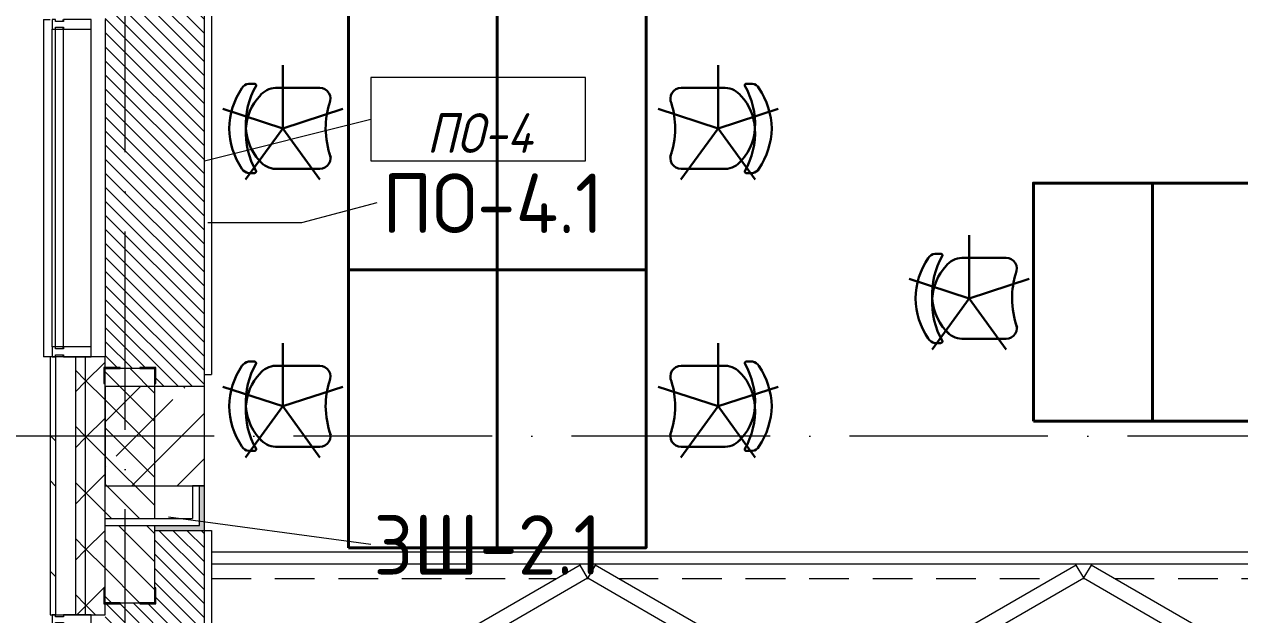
# Model space of a CAD drawing. Header units: millimetres. Extents: x -6467 to 105918, y -7090 to 92481.
# Drawn here: x -2857 to 3266, y 22581 to 25556 of the extents above; entities that cross this region are included whole.
import ezdxf

# ---------------------------------------------------------------- set-up
doc = ezdxf.new("R2010")
doc.units = ezdxf.units.MM
for name, pattern in [('200_ШТРИХ__ш1_п0_6_', [320, 200, -120]), ('50_200_ШТРИХ_1Т_ш5_п1_п1_', [1400, 1000, -200, 0, -200]), ('IMPORT-200_ШТРИХ__ш1_п0_6_ _4_', [128000, 80000, -48000]), ('IMPORT-200_ШТРИХ_ш1п0_6_ _3_', [128000, 80000, -48000])]:
    doc.linetypes.add(name, pattern=pattern)
for name, color, linetype, lineweight in [('A-DOOR-2', 7, 'Continuous', 5), ('A-DOOR-3', 7, '200_ШТРИХ__ш1_п0_6_', 5), ('A-DOOR-FRAM', 7, 'Continuous', 9), ('A-FLOR', 7, 'Continuous', 9), ('A-FLOR-IDEN', 7, 'Continuous', 9), ('A-GLAZ', 7, 'Continuous', 5), ('A-GLAZ-CWMG', 7, 'Continuous', 9), ('A-GLAZ-CWMG-1', 7, 'Continuous', 20), ('A-WALL', 7, 'Continuous', 5), ('A-WALL-FNSH-1', 7, 'Continuous', 5), ('A-WALL-IDEN', 7, 'Continuous', 9), ('I-WALL', 7, 'Continuous', 5), ('S-COLS-1', 7, 'Continuous', 5)]:
    doc.layers.add(name, color=color, linetype=linetype, lineweight=lineweight)
for name, color, linetype, lineweight, true_color in [('A-FLOR-PATT-1', 7, 'Continuous', 5, 0xd61c12), ('A-GENM-1', 7, 'Continuous', 9, 0xaaaaaa), ('A-GENM-2', 7, 'Continuous', 20, 0xaaaaaa), ('A-WALL-1', 7, 'Continuous', 5, 0x77b143), ('A-WALL-3', 7, 'Continuous', 5, 0x787878), ('мебель 2 этаж-1', 7, 'Continuous', 40, 0xaaaaaa), ('Оси-3', 7, '50_200_ШТРИХ_1Т_ш5_п1_п1_', 9, 0xaaaaaa), ('ТХ_функционал-15', 7, 'IMPORT-200_ШТРИХ__ш1_п0_6_ _4_', 30, 0xaaaaaa), ('ТХ_функционал-2', 7, 'Continuous', 40, 0xaaaaaa), ('ТХ_функционал-7', 7, 'IMPORT-200_ШТРИХ_ш1п0_6_ _3_', 20, 0xaaaaaa), ('ТХ_функционал-9', 7, 'Continuous', 30, 0xaaaaaa)]:
    doc.layers.add(name, color=color, linetype=linetype, lineweight=lineweight, true_color=true_color)
doc.styles.add('GOST Common', font='GOST_Common.ttf', dxfattribs={"height": 300})
doc.styles.add('GOST Common_I', font='GOST_Common Italic.ttf', dxfattribs={"width": 0.9, "height": 200})
pattern_1 = [(45, (0, 0), (-141.42136, 141.42136), []), (135, (0, 0), (-141.42136, -141.42136), [])]

# ---------------------------------------------------------------- blocks, each defined once
blk = doc.blocks.new('Прямоугольный импост - Импост структурный с накладкой - 180мм-22437098-АИ_План этажа Радиаторы_2')
at = {"layer": 'A-GLAZ-CWMG-1'}
for p, q in [((-50, 0), (-50, 17)), ((-50, 17), (0, 17)), ((-40, 0), (-50, 0)), ((-40, -40), (-40, 0)), ((0, 0), (-10, 0)), ((-10, 0), (-10, -40)), ((0, 17), (0, 0)), ((-50, -180), (-50, -40)), ((-50, -40), (-40, -40)), ((-10, -40), (0, -40)), ((0, -40), (0, -180)), ((0, -180), (-50, -180))]:
    blk.add_line(p, q, dxfattribs=at)
blk = doc.blocks.new('Прямоугольный импост - Импост структурный с накладкой - 180мм-22437099-АИ_План этажа Радиаторы_2')
at = {"layer": 'A-GLAZ-CWMG-1'}
for p, q in [((0, 17), (-50, 17)), ((-50, 17), (-50, 0)), ((-50, 0), (-40, 0)), ((-40, 0), (-40, -40)), ((-10, -40), (-10, 0)), ((-10, 0), (0, 0)), ((0, 0), (0, 17)), ((-40, -40), (-50, -40)), ((-50, -40), (-50, -180)), ((0, -40), (-10, -40)), ((0, -180), (0, -40)), ((-50, -180), (0, -180))]:
    blk.add_line(p, q, dxfattribs=at)
blk = doc.blocks.new('Прямоугольный импост - Импост структурный с накладкой - 180мм-V235-АИ_План этажа Радиаторы_2')
at = {"layer": 'A-GLAZ-CWMG'}
for p, q in [((-2717, 56231), (-2717, 57831)), ((-2700, 57831), (-2660, 57831)), ((-2700, 56231), (-2700, 57831)), ((-2660, 56231), (-2660, 57831)), ((-2520, 56231), (-2520, 57831)), ((-2660, 56231), (-2700, 56231))]:
    blk.add_line(p, q, dxfattribs=at)
blk = doc.blocks.new('Прямоугольный импост - Импост структурный с накладкой - 180мм-22437157-АИ_План этажа Радиаторы_2')
at = {"layer": 'A-GLAZ-CWMG-1'}
for p, q in [((0, 17), (-50, 17)), ((-50, 17), (-50, 0)), ((-50, 0), (-40, 0)), ((-40, 0), (-40, -40)), ((-10, -40), (-10, 0)), ((-10, 0), (0, 0)), ((0, 0), (0, 17)), ((-40, -40), (-50, -40)), ((-50, -40), (-50, -180)), ((0, -40), (-10, -40)), ((0, -180), (0, -40)), ((-50, -180), (0, -180))]:
    blk.add_line(p, q, dxfattribs=at)
blk = doc.blocks.new('Фахверк _газобетон торцы_257 - Фахверк _газобетон торцы_-25571880-АИ_План этажа Радиаторы_2')
at = {"layer": 'A-GENM-2'}
for p, q in [((89406, 11134.7), (89325, 11134.7)), ((89325, 11134.7), (89325, 11128.7)), ((89325, 11128.7), (89400, 11128.7)), ((89400, 11128.7), (89400, 11053.7)), ((89406, 11053.7), (89406, 11134.7)), ((89400, 11053.7), (89406, 11053.7)), ((89400, 10953.7), (89400, 10878.7)), ((89406, 10953.7), (89400, 10953.7)), ((89406, 10872.7), (89406, 10953.7)), ((89400, 10878.7), (89325, 10878.7)), ((89325, 10878.7), (89325, 10872.7)), ((89325, 10872.7), (89406, 10872.7))]:
    blk.add_line(p, q, dxfattribs=at)
blk = doc.blocks.new('Фахверк _газобетон торцы_260 - Фахверк _газобетон торцы_-25571940-АИ_План этажа Радиаторы_2')
at = {"layer": 'A-GENM-2'}
for p, q in [((89406, 11134.7), (89325, 11134.7)), ((89325, 11134.7), (89325, 11128.7)), ((89325, 11128.7), (89400, 11128.7)), ((89400, 11128.7), (89400, 11053.7)), ((89406, 11053.7), (89406, 11134.7)), ((89400, 11053.7), (89406, 11053.7)), ((89400, 10953.7), (89400, 10878.7)), ((89406, 10953.7), (89400, 10953.7)), ((89406, 10872.7), (89406, 10953.7)), ((89400, 10878.7), (89325, 10878.7)), ((89325, 10878.7), (89325, 10872.7)), ((89325, 10872.7), (89406, 10872.7))]:
    blk.add_line(p, q, dxfattribs=at)
blk = doc.blocks.new('Отлив_СКБ - Отлив витража-V396-АИ_План этажа Радиаторы_2')
at = {"layer": 'A-GLAZ'}
for p, q in [((0, 67), (0, 100)), ((1700, 100), (0, 100)), ((1700, 100), (1700, 67)), ((0, 2), (10, 2)), ((40, 2), (50, 2)), ((1650, 2), (1660, 2)), ((1690, 2), (1700, 2))]:
    blk.add_line(p, q, dxfattribs=at)
blk = doc.blocks.new('мебель 2 этаж-28800768-АИ_План этажа Радиаторы_2')
at = {"layer": 'ТХ_функционал-15'}
for p, q in [((708.3, 26746.6), (895.4, 26489.2)), ((2901.2, 26746.6), (2714.1, 26489.2)), ((4166.1, 25890.3), (4353.2, 25632.9)), ((708.3, 25346.6), (895.4, 25089.2)), ((2901.2, 25346.6), (2714.1, 25089.2))]:
    blk.add_line(p, q, dxfattribs=at)
at = {"layer": 'ТХ_функционал-15', "flags": 128}
for points in [[(405.7, 26844.9), (708.3, 26746.6), (708.3, 27064.8)], [(3203.8, 26844.9), (2901.2, 26746.6), (2901.2, 27064.8)], [(1010.9, 26844.9), (708.3, 26746.6), (521.3, 26489.2)], [(2598.6, 26844.9), (2901.2, 26746.6), (3088.2, 26489.2)], [(3863.5, 25988.6), (4166.1, 25890.3), (4166.1, 26208.5)], [(4468.8, 25988.6), (4166.1, 25890.3), (3979.1, 25632.9)], [(405.7, 25444.9), (708.3, 25346.6), (708.3, 25664.8)], [(3203.8, 25444.9), (2901.2, 25346.6), (2901.2, 25664.8)], [(1010.9, 25444.9), (708.3, 25346.6), (521.3, 25089.2)], [(2598.6, 25444.9), (2901.2, 25346.6), (3088.2, 25089.2)]]:
    blk.add_lwpolyline(points, dxfattribs=at)
at = {"layer": 'ТХ_функционал-2', "flags": 128}
for points in [[(1038.6, 24633.3), (1788.6, 24633.3), (1788.6, 26033.3), (1038.6, 26033.3), (1788.6, 26033.3), (1788.6, 27433.3), (1038.6, 27433.3), (1038.6, 28833.3), (1788.6, 28833.3), (1788.6, 27433.3), (1038.6, 27433.3), (1038.6, 26033.3)], [(1788.6, 24633.3), (1788.6, 26033.3), (2538.6, 26033.3), (2538.6, 27433.3), (1788.6, 27433.3), (1788.6, 28833.3), (2538.6, 28833.3), (2538.6, 27433.3), (1788.6, 27433.3), (1788.6, 26033.3), (2538.6, 26033.3), (2538.6, 24633.3)], [(4489.6, 25271.2), (4489.6, 26471.2), (5089.6, 26471.2), (5089.6, 25271.2)], [(5089.6, 25271.2), (5089.6, 26471.2), (5689.6, 26471.2), (5689.6, 25271.2)]]:
    blk.add_lwpolyline(points, close=True, dxfattribs=at)
at = {"layer": 'ТХ_функционал-7'}
for p, q in [((7243.5, 24611.2), (348.5, 24611.2)), ((348.5, 24553.2), (7243.5, 24553.2))]:
    blk.add_line(p, q, dxfattribs=at)
at = {"layer": 'ТХ_функционал-9'}
for p, q in [((563.9, 26971.6), (535.6, 26971.6)), ((672, 26950.8), (894.2, 26950.8)), ((2937.4, 26950.8), (2715.3, 26950.8)), ((3045.5, 26971.6), (3073.9, 26971.6)), ((563.9, 26521.6), (535.6, 26521.6)), ((672, 26542.4), (894.2, 26542.4)), ((2937.4, 26542.4), (2715.3, 26542.4)), ((3045.5, 26521.6), (3073.9, 26521.6)), ((4021.8, 26115.3), (3993.4, 26115.3)), ((4129.9, 26094.5), (4352, 26094.5)), ((4021.8, 25665.3), (3993.4, 25665.3)), ((4129.9, 25686.1), (4352, 25686.1)), ((563.9, 25571.6), (535.6, 25571.6)), ((672, 25550.8), (894.2, 25550.8)), ((2937.4, 25550.8), (2715.3, 25550.8)), ((3045.5, 25571.6), (3073.9, 25571.6)), ((563.9, 25121.6), (535.6, 25121.6)), ((672, 25142.4), (894.2, 25142.4)), ((2937.4, 25142.4), (2715.3, 25142.4)), ((3045.5, 25121.6), (3073.9, 25121.6))]:
    blk.add_line(p, q, dxfattribs=at)
for centre, radius, start, end in [((813.6, 26739.9), 375.4, 146.0509, 178.97583), ((541.4, 26926.3), 45.6, 97.33168, 149.43458), ((911.8, 26768), 389.8, 150.17099, 183.15045), ((565.5, 26963.4), 8.29, 349.39861, 100.77722), ((676.7, 26842.9), 107.9, 92.48015, 141.74736), ((894.3, 26896.3), 54.5, 333.63504, 90.09873), ((2715.2, 26896.3), 54.5, 89.90127, 206.36496), ((2932.8, 26842.9), 107.9, 38.25264, 87.51985), ((3044, 26963.4), 8.29, 79.22278, 190.60139), ((2697.7, 26768), 389.8, 356.84955, 29.82901), ((3068.1, 26926.3), 45.6, 30.56542, 82.66832), ((2795.9, 26739.9), 375.4, 1.02417, 33.9491), ((783.1, 26732.2), 260.9, 137.10108, 176.83445), ((2826.4, 26732.2), 260.9, 3.16555, 42.89892), ((1384.5, 26742), 460.2, 163.58161, 179.43262), ((2225, 26742), 460.2, 0.56738, 16.41839), ((813.6, 26753.3), 375.4, 181.02417, 213.9491), ((911.8, 26725.2), 389.8, 176.84955, 209.82901), ((785, 26761.5), 262.9, 183.25042, 228.19793), ((1384.5, 26751.1), 460.2, 180.56738, 199.14119), ((2225, 26751.1), 460.2, 340.85881, 359.43262), ((2824.5, 26761.5), 262.9, 311.80207, 356.74958), ((2697.7, 26725.2), 389.8, 330.17099, 3.15045), ((2795.9, 26753.3), 375.4, 326.0509, 358.97583), ((676.7, 26650.2), 107.9, 218.25264, 267.51985), ((894.3, 26596.9), 54.5, 269.90127, 26.36496), ((2715.2, 26596.9), 54.5, 153.63504, 270.09873), ((2932.8, 26650.2), 107.9, 272.48015, 321.74736), ((541.4, 26566.8), 45.6, 210.56542, 262.66832), ((565.5, 26529.7), 8.29, 259.22278, 10.60139), ((3044, 26529.7), 8.29, 169.39861, 280.77722), ((3068.1, 26566.8), 45.6, 277.33168, 329.43458), ((4271.4, 25883.6), 375.4, 146.0509, 178.97583), ((3999.2, 26070), 45.6, 97.33168, 149.43458), ((4369.6, 25911.7), 389.8, 150.17099, 183.15045), ((4023.3, 26107.1), 8.29, 349.39861, 100.77722), ((4134.5, 25986.6), 107.9, 92.48015, 141.74736), ((4352.1, 26040), 54.5, 333.63504, 90.09873), ((4240.9, 25875.9), 260.9, 137.10108, 176.83445), ((4842.3, 25885.7), 460.2, 163.58161, 179.43262), ((4271.4, 25897), 375.4, 181.02417, 213.9491), ((4369.6, 25868.9), 389.8, 176.84955, 209.82901), ((4242.8, 25905.2), 262.9, 183.25042, 228.19793), ((4842.3, 25894.8), 460.2, 180.56738, 199.14119), ((4134.5, 25793.9), 107.9, 218.25264, 267.51985), ((4352.1, 25740.6), 54.5, 269.90127, 26.36496), ((3999.2, 25710.5), 45.6, 210.56542, 262.66832), ((4023.3, 25673.4), 8.29, 259.22278, 10.60139), ((813.6, 25339.9), 375.4, 146.0509, 178.97583), ((541.4, 25526.3), 45.6, 97.33168, 149.43458), ((911.8, 25368), 389.8, 150.17099, 183.15045), ((565.5, 25563.4), 8.29, 349.39861, 100.77722), ((676.7, 25442.9), 107.9, 92.48015, 141.74736), ((894.3, 25496.3), 54.5, 333.63504, 90.09873), ((2715.2, 25496.3), 54.5, 89.90127, 206.36496), ((2932.8, 25442.9), 107.9, 38.25264, 87.51985), ((3044, 25563.4), 8.29, 79.22278, 190.60139), ((2697.7, 25368), 389.8, 356.84955, 29.82901), ((3068.1, 25526.3), 45.6, 30.56542, 82.66832), ((2795.9, 25339.9), 375.4, 1.02417, 33.9491), ((783.1, 25332.2), 260.9, 137.10108, 176.83445), ((1384.5, 25342), 460.2, 163.58161, 179.43262), ((2225, 25342), 460.2, 0.56738, 16.41839), ((2826.4, 25332.2), 260.9, 3.16555, 42.89892), ((813.6, 25353.3), 375.4, 181.02417, 213.9491), ((911.8, 25325.2), 389.8, 176.84955, 209.82901), ((785, 25361.5), 262.9, 183.25042, 228.19793), ((1384.5, 25351.1), 460.2, 180.56738, 199.14119), ((2225, 25351.1), 460.2, 340.85881, 359.43262), ((2824.5, 25361.5), 262.9, 311.80207, 356.74958), ((2697.7, 25325.2), 389.8, 330.17099, 3.15045), ((2795.9, 25353.3), 375.4, 326.0509, 358.97583), ((676.7, 25250.2), 107.9, 218.25264, 267.51985), ((894.3, 25196.9), 54.5, 269.90127, 26.36496), ((2715.2, 25196.9), 54.5, 153.63504, 270.09873), ((2932.8, 25250.2), 107.9, 272.48015, 321.74736), ((541.4, 25166.8), 45.6, 210.56542, 262.66832), ((565.5, 25129.7), 8.29, 259.22278, 10.60139), ((3044, 25129.7), 8.29, 169.39861, 280.77722), ((3068.1, 25166.8), 45.6, 277.33168, 329.43458)]:
    blk.add_arc(centre, radius, start, end, dxfattribs=at)
blk = doc.blocks.new('DOR__перегородка__Прямоугольная - Вн_ДПГ_6900х3600h-V429-АИ_План этажа Радиаторы_2')
at = {"layer": 'A-DOOR-3'}
for p, q in [((5, 0), (6900, 0)), ((5, -75), (1744.5, -75)), ((1894.5, -75), (1906.7, -75)), ((2056.7, -75), (4243.8, -75)), ((4393.8, -75), (4405, -75)), ((4555, -75), (6743.2, -75))]:
    blk.add_line(p, q, dxfattribs=at)
at = {"layer": 'A-DOOR-FRAM'}
for p, q in [((1862.7, -6.7), (650.4, -706.9)), ((1900.3, -71.7), (1862.7, -6.7)), ((1938.4, -6.7), (1900.9, -71.7)), ((3150.8, -706.9), (1938.4, -6.7)), ((4362.1, -6.7), (3149.7, -706.9)), ((4399.6, -71.7), (4362.1, -6.7)), ((4436.7, -6.7), (4399.2, -71.7)), ((5649.1, -706.9), (4436.7, -6.7)), ((687.9, -771.8), (1900.3, -71.7)), ((1900.9, -71.7), (3113.3, -771.8)), ((3187.3, -771.8), (4399.6, -71.7)), ((4399.2, -71.7), (5611.6, -771.8))]:
    blk.add_line(p, q, dxfattribs=at)
blk = doc.blocks.new('AAR_СКБ_Марка_Перекрытия_1 мм - Марка пола-27961726-АИ_План этажа Радиаторы_2')
at = {"layer": 'A-FLOR-IDEN'}
for p, q in [((2.723, 2.101), (-2.69, 2.101)), ((-2.69, 2.101), (-2.69, 0)), ((2.723, 0), (2.723, 2.101)), ((-2.69, 0), (2.723, 0))]:
    blk.add_line(p, q, dxfattribs=at)

msp = doc.modelspace()

# ---------------------------------------------------------------- hatches: boundary and pattern name
at = {"layer": 'A-FLOR-PATT-1'}
h = msp.add_hatch(dxfattribs=at)
h.set_pattern_fill('FP_263', color=256, style=0, pattern_type=2)
h.set_pattern_definition([(315, (-2200, 24981.04), (35.3553, 35.3553), [])])
h.paths.add_polyline_path([(-2200, 23731), (-1950, 23731), (-1950, 26005), (-2200, 26005), (-2200, 25716), (-2194, 25716), (-2194, 25635), (-2275, 25635), (-2275, 25641), (-2375, 25641), (-2375, 25635), (-2450, 25635), (-2449.2, 23827), (-2375, 23827), (-2375, 23821), (-2275, 23821), (-2275, 23827), (-2194, 23827), (-2194, 23746), (-2200, 23746)])
h = msp.add_hatch(dxfattribs=at)
h.set_pattern_fill('FP_264', color=256, style=0, pattern_type=2)
h.set_pattern_definition([(315, (-2200, 20481.04), (35.3553, 35.3553), [])])
h.paths.add_polyline_path([(-2275, 17821), (-2275, 17827), (-2200, 17827), (-2200, 17896.7), (-1950, 17896.7), (-1950, 23006), (-2200, 23006), (-2200, 22716), (-2194, 22716), (-2194, 22635), (-2275, 22635), (-2275, 22641), (-2375, 22641), (-2375, 22635), (-2450, 22635), (-2449.2, 20827), (-2375, 20827), (-2375, 20821), (-2275, 20821), (-2275, 20827), (-2194, 20827), (-2194, 20746), (-2200, 20746), (-2200, 19716), (-2194, 19716), (-2194, 19635), (-2275, 19635), (-2275, 19641), (-2375, 19641), (-2375, 19635), (-2450, 19635), (-2450, 17827), (-2375, 17827), (-2375, 17821)])
at = {"layer": 'A-WALL'}
h = msp.add_hatch(dxfattribs=at)
h.set_pattern_fill('FP_125', color=256, style=0, pattern_type=2)
h.set_pattern_definition(pattern_1)
h.paths.add_polyline_path([(-2600, -2019), (-2550, -2019), (-2550, 7081.1), (-2600, 7081.1), (-2600, -1919)])
h.paths.add_polyline_path([(-2600, 8781.1), (-2550, 8781.1), (-2550, 11881), (-2600, 11881), (-2600, 8839.1)])
h.paths.add_polyline_path([(-2569.8, 13581), (-2550, 13581), (-2550, 15031), (-2600, 15031), (-2600, 13581)])
h.paths.add_polyline_path([(-2569.8, 16731), (-2550, 16731), (-2550, 17881), (-2600, 17881), (-2600, 16731)])
h.paths.add_polyline_path([(-2569.8, 19581), (-2550, 19581), (-2550, 20881), (-2600, 20881), (-2600, 19581)])
h.paths.add_polyline_path([(-2569.8, 22581), (-2550, 22581), (-2550, 23881), (-2600, 23881), (-2600, 22581)])
h.paths.add_polyline_path([(-2569.8, 25581), (-2550, 25581), (-2550, 26881), (-2600, 26881), (-2600, 25581)])
h.paths.add_polyline_path([(-2550, 28581), (-2550, 29881), (-2600, 29881), (-2600, 28581)])
h.paths.add_polyline_path([(-2600, 31581), (-2550, 31581), (-2550, 32881), (-2600, 32881), (-2600, 32068.8)])
h.paths.add_polyline_path([(-2569.8, 34581), (-2550, 34581), (-2550, 35741), (-2600, 35741), (-2600, 34581)])
h.paths.add_polyline_path([(-2600, 37581), (-2550, 37581), (-2550, 38981), (-2600, 38981), (-2600, 37700.2)])
h.paths.add_polyline_path([(-2569.8, 40681), (-2550, 40681), (-2550, 41881), (-2600, 41881), (-2600, 40681)])
h.paths.add_polyline_path([(-2569.8, 43581), (-2550, 43581), (-2550, 44881), (-2600, 44881), (-2600, 43581)])
h.paths.add_polyline_path([(-2600, 46581), (-2550, 46581), (-2550, 47881), (-2600, 47881), (-2600, 46851.3)])
h = msp.add_hatch(dxfattribs=at)
h.set_pattern_fill('FP_125', color=256, style=0, pattern_type=2)
h.set_pattern_definition(pattern_1)
h.paths.add_polyline_path([(-2450, -1919), (-2450, 7081.1), (-2550, 7081.1), (-2550, -1919)])
h.paths.add_polyline_path([(-2550, 8781.1), (-2450, 8781.1), (-2450, 11881), (-2550, 11881), (-2550, 8839.1)])
h.paths.add_polyline_path([(-2450, 13581), (-2450, 15031), (-2550, 15031), (-2550, 13581)])
h.paths.add_polyline_path([(-2450, 16731), (-2450, 17881), (-2550, 17881), (-2550, 16731)])
h.paths.add_polyline_path([(-2550, 19581), (-2450, 19581), (-2450, 20881), (-2550, 20881), (-2550, 20102)])
h.paths.add_polyline_path([(-2550, 22581), (-2450, 22581), (-2450, 23881), (-2550, 23881), (-2550, 22917.7)])
h.paths.add_polyline_path([(-2550, 25581), (-2450, 25581), (-2450, 26881), (-2550, 26881), (-2550, 25733.4)])
h.paths.add_polyline_path([(-2450, 28581), (-2450, 29881), (-2550, 29881), (-2550, 28581)])
h.paths.add_polyline_path([(-2450, 31581), (-2450, 32881), (-2550, 32881), (-2550, 31581)])
h.paths.add_polyline_path([(-2450, 34581), (-2450, 35741), (-2550, 35741), (-2550, 34581)])
h.paths.add_polyline_path([(-2450, 37581), (-2450, 38981), (-2550, 38981), (-2550, 37581)])
h.paths.add_polyline_path([(-2550, 40681), (-2450, 40681), (-2450, 41881), (-2550, 41881), (-2550, 41219.9)])
h.paths.add_polyline_path([(-2450, 43581), (-2450, 44881), (-2550, 44881), (-2550, 43581)])
h.paths.add_polyline_path([(-2550, 46581), (-2450, 46581), (-2450, 47831), (-2550, 47831), (-2550, 46851.3)])
at = {"layer": 'A-WALL-1'}
for points in [[(-1950, 23006), (-1950, 23231), (-1975, 23231), (-1975, 23006)], [(-2200, 23006), (-1975, 23006), (-1975, 23031), (-2200, 23031)]]:
    msp.add_hatch(color=256, dxfattribs=at).paths.add_polyline_path(points)
at = {"layer": 'A-WALL-3'}
h = msp.add_hatch(dxfattribs=at)
h.set_pattern_fill('FP_124', color=256, style=0, pattern_type=2)
h.set_pattern_definition([(135, (0, 0), (-342.148, -342.148), []), (135, (228.1, 0), (-342.148, -342.148), [])])
h.paths.add_polyline_path([(-2700, -2169), (-2700, 7081.1), (-2727, 7081.1), (-2727, -2169)])
h.paths.add_polyline_path([(-2700, 8781.1), (-2700, 11881), (-2727, 11881), (-2727, 8781.1)])
h.paths.add_polyline_path([(-2727, 13581), (-2700, 13581), (-2700, 15031), (-2727, 15031), (-2727, 13766.6)])
h.paths.add_polyline_path([(-2727, 16731), (-2700, 16731), (-2700, 17881), (-2727, 17881), (-2727, 17286.3)])
h.paths.add_polyline_path([(-2700, 19581), (-2700, 20881), (-2727, 20881), (-2727, 19581)])
h.paths.add_polyline_path([(-2700, 22581), (-2700, 23881), (-2727, 23881), (-2727, 22581)])
h.paths.add_polyline_path([(-2727, 25581), (-2700, 25581), (-2700, 26881), (-2727, 26881), (-2727, 25733.4)])
h.paths.add_polyline_path([(-2727, 28581), (-2700, 28581), (-2700, 29881), (-2727, 29881), (-2727, 29253.1)])
h.paths.add_polyline_path([(-2700, 31581), (-2700, 32881), (-2727, 32881), (-2727, 31581)])
h.paths.add_polyline_path([(-2700, 34581), (-2700, 35741), (-2727, 35741), (-2727, 34581)])
h.paths.add_polyline_path([(-2727, 37581), (-2700, 37581), (-2700, 38981), (-2727, 38981), (-2727, 37700.2)])
h.paths.add_polyline_path([(-2727, 40681), (-2700, 40681), (-2700, 41881), (-2727, 41881), (-2727, 41219.9)])
h.paths.add_polyline_path([(-2727, 43581), (-2700, 43581), (-2700, 44881), (-2727, 44881), (-2727, 44035.6)])
h.paths.add_polyline_path([(-2700, 46581), (-2700, 48008), (-2727, 48008), (-2727, 46581)])
at = {"layer": 'I-WALL'}
h = msp.add_hatch(dxfattribs=at)
h.set_pattern_fill('FP_2', color=256, style=0, pattern_type=2)
h.set_pattern_definition([(135, (0, 0), (-70.71068, -70.71068), [])])
h.paths.add_polyline_path([(-2200, 5821), (-2200, 5831), (-2450, 5831), (-2450, 5821)])
h.paths.add_polyline_path([(-2450, 6331), (-2200, 6331), (-2200, 6441), (-2450, 6441)])
h.paths.add_polyline_path([(-2450, 6476), (-2200, 6476), (-2200, 7021), (-2450, 7021), (-2450, 6727.3)])
h.paths.add_polyline_path([(-2450, 8841), (-2200, 8841), (-2200, 10181), (-2450, 10181), (-2450, 9543)])
h.paths.add_polyline_path([(-2450, 10216), (-2200, 10216), (-2200, 11821), (-2450, 11821), (-2450, 10950.9)])
h.paths.add_polyline_path([(-2200, 13641), (-2200, 14971), (-2450, 14971), (-2450, 13641)])
h.paths.add_polyline_path([(-2450, 16791), (-2200, 16791), (-2200, 17821), (-2450, 17821), (-2450, 17286.3)])
h.paths.add_polyline_path([(-2450, 19641), (-2200, 19641), (-2200, 20821), (-2450, 20821), (-2450, 20102)])
h.paths.add_polyline_path([(-2200, 22641), (-2200, 23031), (-2450, 23031), (-2450, 22641)])
h.paths.add_polyline_path([(-2200, 23066), (-2200, 23821), (-2450, 23821), (-2450, 23066)])
h.paths.add_polyline_path([(-2450, 25641), (-2200, 25641), (-2200, 26056), (-2450, 26056), (-2450, 25733.4)])
h.paths.add_polyline_path([(-2450, 26091), (-2200, 26091), (-2200, 26206), (-2450, 26206)])
h.paths.add_polyline_path([(-2450, 32206), (-2200, 32206), (-2200, 32231), (-2450, 32231)])
h.paths.add_polyline_path([(-2200, 32731), (-2200, 32821), (-2450, 32821), (-2450, 32731), (-2413.4, 32731)])
h.paths.add_polyline_path([(-2450, 34641), (-2200, 34641), (-2200, 35231), (-2450, 35231), (-2450, 34884.5)])
h.paths.add_polyline_path([(-2200, 35731), (-2200, 35821), (-2450, 35821), (-2450, 35731), (-2219.1, 35731)])
h.paths.add_polyline_path([(-2450, 37641), (-2200, 37641), (-2200, 38230.7), (-2450, 38230.7), (-2450, 37700.2)])
h.paths.add_polyline_path([(-2450, 38730.7), (-2200, 38730.7), (-2200, 38861), (-2450, 38861)])
h.paths.add_polyline_path([(-2450, 38896), (-2200, 38896), (-2200, 38921), (-2450, 38921)])
h.paths.add_polyline_path([(-2200, 40741), (-2200, 41821), (-2450, 41821), (-2450, 40741)])
h.paths.add_polyline_path([(-2200, 43641), (-2200, 44346), (-2450, 44346), (-2450, 43641)])
h.paths.add_polyline_path([(-2450, 44381), (-2200, 44381), (-2200, 44821), (-2450, 44821), (-2450, 44739.5)])
h.paths.add_polyline_path([(-2200, 46641), (-2200, 47231), (-2450, 47231), (-2450, 46641)])
at = {"layer": 'S-COLS-1'}
h = msp.add_hatch(dxfattribs=at)
h.set_pattern_fill('FP_1', color=256, style=0, pattern_type=2)
h.set_pattern_definition([(45, (0, 0), (-228.0985, 228.0985), []), (45, (228.1, 0), (-228.0985, 228.0985), [403.225, -80.645, 6.706, -73.939])])
h.paths.add_polyline_path([(-2450, 23231), (-1950, 23231), (-1950, 23731), (-2450, 23731), (-2450, 23621.6)])

# ---------------------------------------------------------------- linework, layer by layer
at = {"layer": 'A-FLOR'}
for p, q in [((-1950, 23731), (-1950, 26005)), ((-2450, 25581), (-2450, 23881)), ((-1950, 17896.7), (-1950, 23006))]:
    msp.add_line(p, q, dxfattribs=at)
at = {"layer": 'A-FLOR-IDEN'}
msp.add_line((-1950, 24868), (-1112.2, 25078.2), dxfattribs=at)
at = {"layer": 'A-WALL'}
for p, q in [((-1915, 26031), (-1915, 23791)), ((-2700, 23881), (-2700, 22581)), ((-2600, 23881), (-2600, 22581)), ((-2550, 23881), (-2550, 22581)), ((-2200, 23821), (-2450, 23821)), ((-2200, 23066), (-2200, 23821)), ((-1950, 23791), (-1915, 23791)), ((-2010, 23231), (-2010, 23066)), ((-1975, 23231), (-2010, 23231)), ((-1975, 23031), (-1975, 23231)), ((-2450, 23066), (-2010, 23066)), ((-2450, 23031), (-1975, 23031)), ((-2200, 22641), (-2200, 23031)), ((-1950, 23006), (-1915, 23006)), ((-1915, 23006), (-1915, 17896.7)), ((-2450, 22641), (-2200, 22641))]:
    msp.add_line(p, q, dxfattribs=at)
at = {"layer": 'A-WALL-FNSH-1'}
for p, q in [((-2450, 23881), (-2727, 23881)), ((-2727, 23881), (-2727, 22581)), ((-2450, 22581), (-2450, 23881)), ((-1950, 23231), (-1975, 23231)), ((-1950, 23006), (-1950, 23231)), ((-2200, 23006), (-1950, 23006)), ((-2727, 22581), (-2450, 22581))]:
    msp.add_line(p, q, dxfattribs=at)
at = {"layer": 'A-WALL-IDEN'}
for p, q in [((-1459.4, 24556.9), (-1078.9, 24657.7)), ((-1932.5, 24556.9), (-1459.4, 24556.9)), ((-2130.2, 23074.6), (-1112.2, 22936.2))]:
    msp.add_line(p, q, dxfattribs=at)
at = {"layer": 'S-COLS-1'}
for p, q in [((-1950, 23731), (-2450, 23731)), ((-2450, 23731), (-2450, 23231)), ((-1950, 23231), (-1950, 23731)), ((-2450, 23231), (-1950, 23231))]:
    msp.add_line(p, q, dxfattribs=at)
at = {"layer": 'Оси-3'}
for p, q in [((-2350, -5889.7), (-2350, 91281)), ((7900, 23481), (-5267.3, 23481))]:
    msp.add_line(p, q, dxfattribs=at)

# ---------------------------------------------------------------- block references
at = {"layer": 'A-DOOR-2'}
msp.add_blockref('DOR__перегородка__Прямоугольная - Вн_ДПГ_6900х3600h-V429-АИ_План этажа Радиаторы_2', (-1920, 22838), dxfattribs=at)
at = {"layer": 'A-FLOR-IDEN', "xscale": 199.9999999999999, "yscale": 199.9999999999999, "zscale": 199.9999999999999}
msp.add_blockref('AAR_СКБ_Марка_Перекрытия_1 мм - Марка пола-27961726-АИ_План этажа Радиаторы_2', (-574.3, 24868), dxfattribs=at)
at = {"layer": 'A-GENM-1'}
for name, p, rotation in [('Фахверк _газобетон торцы_257 - Фахверк _газобетон торцы_-25571880-АИ_План этажа Радиаторы_2', (8678.7, -65579), 89.99999999999974), ('Фахверк _газобетон торцы_260 - Фахверк _газобетон торцы_-25571940-АИ_План этажа Радиаторы_2', (-13328.7, 112041), 270.0000000000001)]:
    msp.add_blockref(name, p, dxfattribs=dict(at, rotation=rotation))
at = {"layer": 'A-GLAZ', "rotation": 89.99999999999937}
msp.add_blockref('Отлив_СКБ - Отлив витража-V396-АИ_План этажа Радиаторы_2', (-2660, 23881), dxfattribs=at)
at = {"layer": 'A-GLAZ-CWMG', "rotation": 89.99999999999775}
for name, p in [('Прямоугольный импост - Импост структурный с накладкой - 180мм-22437099-АИ_План этажа Радиаторы_2', (-2700, 25581)), ('Прямоугольный импост - Импост структурный с накладкой - 180мм-22437157-АИ_План этажа Радиаторы_2', (-2700, 22581))]:
    msp.add_blockref(name, p, dxfattribs=at)
at = {"layer": 'A-GLAZ-CWMG'}
msp.add_blockref('Прямоугольный импост - Импост структурный с накладкой - 180мм-V235-АИ_План этажа Радиаторы_2', (0, -32300), dxfattribs=at)
at = {"layer": 'A-GLAZ-CWMG', "extrusion": (0, 0, -1), "rotation": 270.0000000000022}
msp.add_blockref('Прямоугольный импост - Импост структурный с накладкой - 180мм-22437098-АИ_План этажа Радиаторы_2', (2700, 23881), dxfattribs=at)
at = {"layer": 'мебель 2 этаж-1'}
msp.add_blockref('мебель 2 этаж-28800768-АИ_План этажа Радиаторы_2', (-2263.5, -1715.2), dxfattribs=at)

# ---------------------------------------------------------------- texts
at = {"layer": 'A-FLOR-IDEN', "insert": (-564.1, 25007.8), "char_height": 200, "width": 572.4, "attachment_point": 5, "line_spacing_factor": 1.022766, "style": 'GOST Common_I'}
msp.add_mtext('\\pt180,360,540,720,900,1080,1260,1440,1620,1800,1980,2160,2340,2520,2700,2880,3060,3240,3420,3600,3780,3960,4140,4320,4500,4680,4860,5040,5220,5400,5580,5760;ПО-4', dxfattribs=at)
at = {"layer": 'A-WALL-IDEN', "char_height": 300, "attachment_point": 2, "line_spacing_factor": 1.022766, "style": 'GOST Common'}
for s, insert, width in [('\\pt80.001,159.999,240,320.001,399.999,480,560.001,639.999,720,800.001,879.999,960,1040.001,1119.999,1200,1280.001,1359.999,1440,1520.001,1599.999,1680,1760.001,1839.999,1920,2000.001,2079.999,2160,2240.001,2319.999,2400,2480.001,2559.999;ПО-4.1', (-496.9, 24804.1), 1178), ('\\pt80.001,159.999,240,320.001,399.999,480,560.001,639.999,720,800.001,879.999,960,1040.001,1119.999,1200,1280.001,1359.999,1440,1520.001,1599.999,1680,1760.001,1839.999,1920,2000.001,2079.999,2160,2240.001,2319.999,2400,2480.001,2559.999;ЗШ-2.1', (-523.2, 23082.6), 1190)]:
    msp.add_mtext(s, dxfattribs=dict(at, insert=insert, width=width))

doc.saveas('drawing.dxf')
